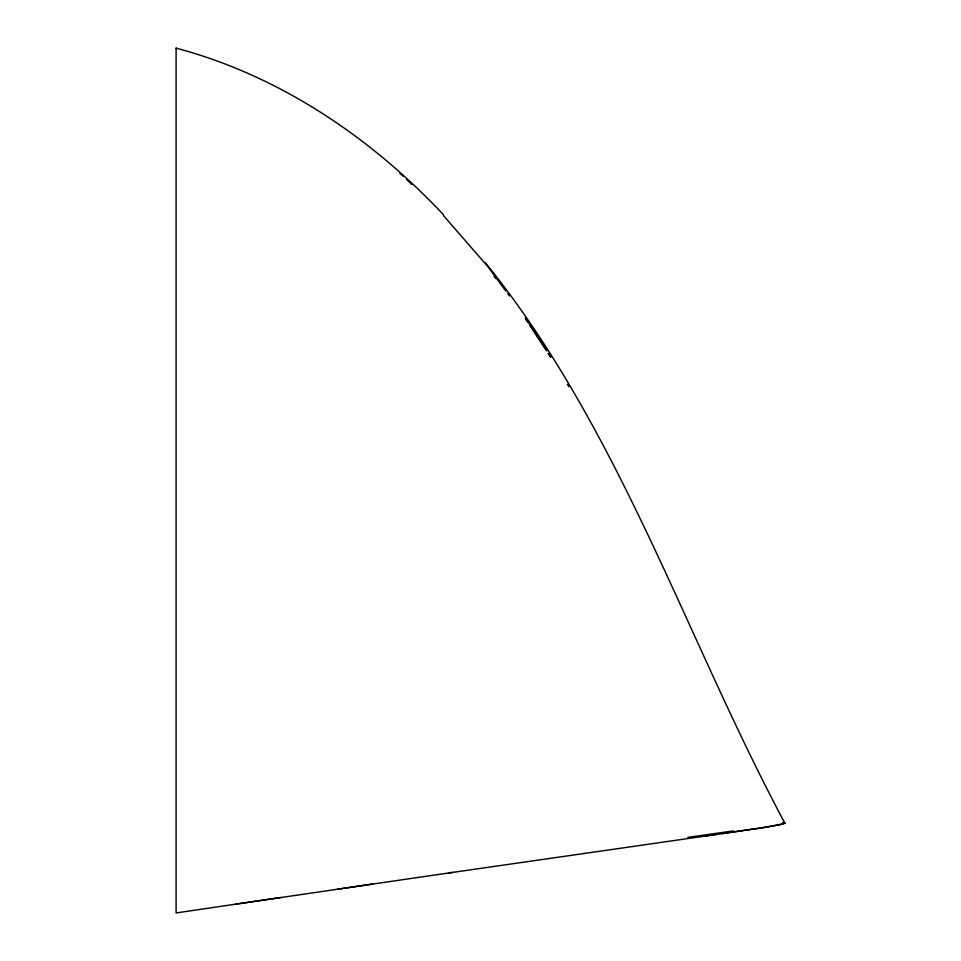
<?xml version="1.0" encoding="UTF-8"?>
<svg xmlns="http://www.w3.org/2000/svg" width="961" height="961" viewBox="0 0 961 961"><rect width="100%" height="100%" fill="white"/><g stroke="black" fill="none" stroke-linecap="round" stroke-linejoin="round"><path stroke-width="1.44" d="M485.569 262.942C619.965 429.435 685.121 636.482 784.825 823.109L780.152 824.802L760.175 828.082M758.902 828.274L721.579 833.704M280.636 897.55L176.103 912.95L176.103 48.05M235.781 904.145L372.64 884.072M337.551 889.201L452.883 872.372M448.547 873.008L717.675 834.268M705.302 836.046L765.941 827.205L784.849 823.385L782.759 822.292M176.103 48.146C279.435 75.523 370.826 137.483 443.55 214.796M783.708 822.58L784.825 823.109M399.812 173.4L403.308 176.211M406.479 179.323L411.776 184.512M443.55 215.636L488.296 267.11L505.918 291.159M494.098 276.348L495.876 278.63M507.684 293.573L509.45 295.976M525.931 319.569L527.565 321.971M530.016 325.575L546.833 350.969M525.319 317.623L545.884 349.732M548.25 353.444L550.629 357.144M548.383 353.408L550.725 357.084M567.374 384.208L568.864 386.682M687.824 837.355A1189.622 5.682 -8.5 0 1 733.639 830.893"/></g></svg>
